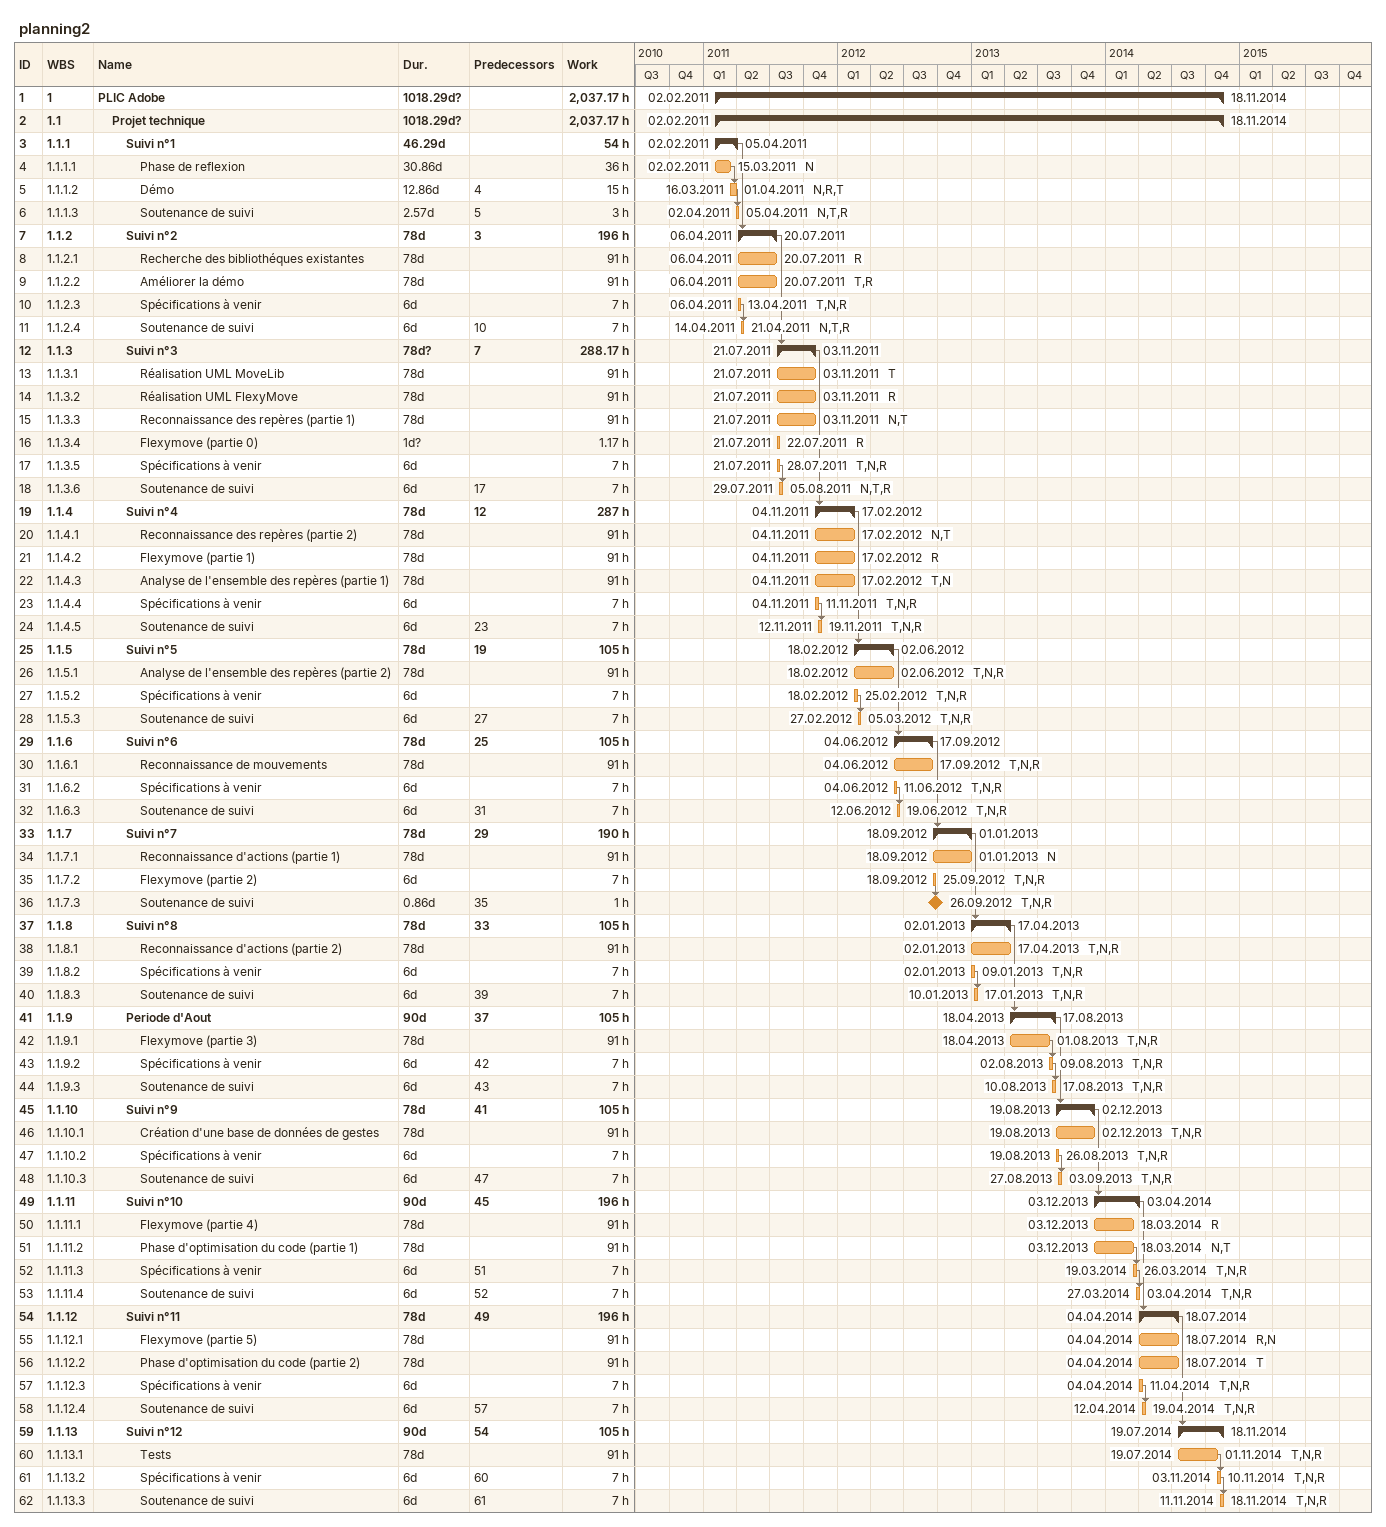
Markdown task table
planning2

| ID | WBS | Task | Duration | Start | Finish | Predecessors | Resources | Work (h) |
|---|---|---|---|---|---|---|---|---|
| 1 | 1 | **PLIC Adobe** | 1018.29d? | 2011-02-02 | 2014-11-18 |  |  | 2037.17 |
| 2 | 1.1 | **Projet technique** | 1018.29d? | 2011-02-02 | 2014-11-18 |  |  | 2037.17 |
| 3 | 1.1.1 | **Suivi n°1** | 46.29d | 2011-02-02 | 2011-04-05 |  |  | 54 |
| 4 | 1.1.1.1 | Phase de reflexion | 30.86d | 2011-02-02 | 2011-03-15 |  | N | 36 |
| 5 | 1.1.1.2 | Démo | 12.86d | 2011-03-16 | 2011-04-01 | 4 | N,R,T | 15 |
| 6 | 1.1.1.3 | Soutenance de suivi | 2.57d | 2011-04-02 | 2011-04-05 | 5 | N,T,R | 3 |
| 7 | 1.1.2 | **Suivi n°2** | 78d | 2011-04-06 | 2011-07-20 | 3 |  | 196 |
| 8 | 1.1.2.1 | Recherche des bibliothéques existantes | 78d | 2011-04-06 | 2011-07-20 |  | R | 91 |
| 9 | 1.1.2.2 | Améliorer la démo | 78d | 2011-04-06 | 2011-07-20 |  | T,R | 91 |
| 10 | 1.1.2.3 | Spécifications à venir | 6d | 2011-04-06 | 2011-04-13 |  | T,N,R | 7 |
| 11 | 1.1.2.4 | Soutenance de suivi | 6d | 2011-04-14 | 2011-04-21 | 10 | N,T,R | 7 |
| 12 | 1.1.3 | **Suivi n°3** | 78d? | 2011-07-21 | 2011-11-03 | 7 |  | 288.17 |
| 13 | 1.1.3.1 | Réalisation UML MoveLib | 78d | 2011-07-21 | 2011-11-03 |  | T | 91 |
| 14 | 1.1.3.2 | Réalisation UML FlexyMove | 78d | 2011-07-21 | 2011-11-03 |  | R | 91 |
| 15 | 1.1.3.3 | Reconnaissance des repères (partie 1) | 78d | 2011-07-21 | 2011-11-03 |  | N,T | 91 |
| 16 | 1.1.3.4 | Flexymove (partie 0) | 1d? | 2011-07-21 | 2011-07-22 |  | R | 1.17 |
| 17 | 1.1.3.5 | Spécifications à venir | 6d | 2011-07-21 | 2011-07-28 |  | T,N,R | 7 |
| 18 | 1.1.3.6 | Soutenance de suivi | 6d | 2011-07-29 | 2011-08-05 | 17 | N,T,R | 7 |
| 19 | 1.1.4 | **Suivi n°4** | 78d | 2011-11-04 | 2012-02-17 | 12 |  | 287 |
| 20 | 1.1.4.1 | Reconnaissance des repères (partie 2) | 78d | 2011-11-04 | 2012-02-17 |  | N,T | 91 |
| 21 | 1.1.4.2 | Flexymove (partie 1) | 78d | 2011-11-04 | 2012-02-17 |  | R | 91 |
| 22 | 1.1.4.3 | Analyse de l'ensemble des repères (partie 1) | 78d | 2011-11-04 | 2012-02-17 |  | T,N | 91 |
| 23 | 1.1.4.4 | Spécifications à venir | 6d | 2011-11-04 | 2011-11-11 |  | T,N,R | 7 |
| 24 | 1.1.4.5 | Soutenance de suivi | 6d | 2011-11-12 | 2011-11-19 | 23 | T,N,R | 7 |
| 25 | 1.1.5 | **Suivi n°5** | 78d | 2012-02-18 | 2012-06-02 | 19 |  | 105 |
| 26 | 1.1.5.1 | Analyse de l'ensemble des repères (partie 2) | 78d | 2012-02-18 | 2012-06-02 |  | T,N,R | 91 |
| 27 | 1.1.5.2 | Spécifications à venir | 6d | 2012-02-18 | 2012-02-25 |  | T,N,R | 7 |
| 28 | 1.1.5.3 | Soutenance de suivi | 6d | 2012-02-27 | 2012-03-05 | 27 | T,N,R | 7 |
| 29 | 1.1.6 | **Suivi n°6** | 78d | 2012-06-04 | 2012-09-17 | 25 |  | 105 |
| 30 | 1.1.6.1 | Reconnaissance de mouvements | 78d | 2012-06-04 | 2012-09-17 |  | T,N,R | 91 |
| 31 | 1.1.6.2 | Spécifications à venir | 6d | 2012-06-04 | 2012-06-11 |  | T,N,R | 7 |
| 32 | 1.1.6.3 | Soutenance de suivi | 6d | 2012-06-12 | 2012-06-19 | 31 | T,N,R | 7 |
| 33 | 1.1.7 | **Suivi n°7** | 78d | 2012-09-18 | 2013-01-01 | 29 |  | 190 |
| 34 | 1.1.7.1 | Reconnaissance d'actions (partie 1) | 78d | 2012-09-18 | 2013-01-01 |  | N | 91 |
| 35 | 1.1.7.2 | Flexymove (partie 2) | 6d | 2012-09-18 | 2012-09-25 |  | T,N,R | 7 |
| 36 | 1.1.7.3 | Soutenance de suivi | 0.86d | 2012-09-26 | 2012-09-26 | 35 | T,N,R | 1 |
| 37 | 1.1.8 | **Suivi n°8** | 78d | 2013-01-02 | 2013-04-17 | 33 |  | 105 |
| 38 | 1.1.8.1 | Reconnaissance d'actions (partie 2) | 78d | 2013-01-02 | 2013-04-17 |  | T,N,R | 91 |
| 39 | 1.1.8.2 | Spécifications à venir | 6d | 2013-01-02 | 2013-01-09 |  | T,N,R | 7 |
| 40 | 1.1.8.3 | Soutenance de suivi | 6d | 2013-01-10 | 2013-01-17 | 39 | T,N,R | 7 |
| 41 | 1.1.9 | **Periode d'Aout** | 90d | 2013-04-18 | 2013-08-17 | 37 |  | 105 |
| 42 | 1.1.9.1 | Flexymove (partie 3) | 78d | 2013-04-18 | 2013-08-01 |  | T,N,R | 91 |
| 43 | 1.1.9.2 | Spécifications à venir | 6d | 2013-08-02 | 2013-08-09 | 42 | T,N,R | 7 |
| 44 | 1.1.9.3 | Soutenance de suivi | 6d | 2013-08-10 | 2013-08-17 | 43 | T,N,R | 7 |
| 45 | 1.1.10 | **Suivi n°9** | 78d | 2013-08-19 | 2013-12-02 | 41 |  | 105 |
| 46 | 1.1.10.1 | Création d'une base de données de gestes | 78d | 2013-08-19 | 2013-12-02 |  | T,N,R | 91 |
| 47 | 1.1.10.2 | Spécifications à venir | 6d | 2013-08-19 | 2013-08-26 |  | T,N,R | 7 |
| 48 | 1.1.10.3 | Soutenance de suivi | 6d | 2013-08-27 | 2013-09-03 | 47 | T,N,R | 7 |
| 49 | 1.1.11 | **Suivi n°10** | 90d | 2013-12-03 | 2014-04-03 | 45 |  | 196 |
| 50 | 1.1.11.1 | Flexymove (partie 4) | 78d | 2013-12-03 | 2014-03-18 |  | R | 91 |
| 51 | 1.1.11.2 | Phase d'optimisation du code (partie 1) | 78d | 2013-12-03 | 2014-03-18 |  | N,T | 91 |
| 52 | 1.1.11.3 | Spécifications à venir | 6d | 2014-03-19 | 2014-03-26 | 51 | T,N,R | 7 |
| 53 | 1.1.11.4 | Soutenance de suivi | 6d | 2014-03-27 | 2014-04-03 | 52 | T,N,R | 7 |
| 54 | 1.1.12 | **Suivi n°11** | 78d | 2014-04-04 | 2014-07-18 | 49 |  | 196 |
| 55 | 1.1.12.1 | Flexymove (partie 5) | 78d | 2014-04-04 | 2014-07-18 |  | R,N | 91 |
| 56 | 1.1.12.2 | Phase d'optimisation du code (partie 2) | 78d | 2014-04-04 | 2014-07-18 |  | T | 91 |
| 57 | 1.1.12.3 | Spécifications à venir | 6d | 2014-04-04 | 2014-04-11 |  | T,N,R | 7 |
| 58 | 1.1.12.4 | Soutenance de suivi | 6d | 2014-04-12 | 2014-04-19 | 57 | T,N,R | 7 |
| 59 | 1.1.13 | **Suivi n°12** | 90d | 2014-07-19 | 2014-11-18 | 54 |  | 105 |
| 60 | 1.1.13.1 | Tests | 78d | 2014-07-19 | 2014-11-01 |  | T,N,R | 91 |
| 61 | 1.1.13.2 | Spécifications à venir | 6d | 2014-11-03 | 2014-11-10 | 60 | T,N,R | 7 |
| 62 | 1.1.13.3 | Soutenance de suivi | 6d | 2014-11-11 | 2014-11-18 | 61 | T,N,R | 7 |
